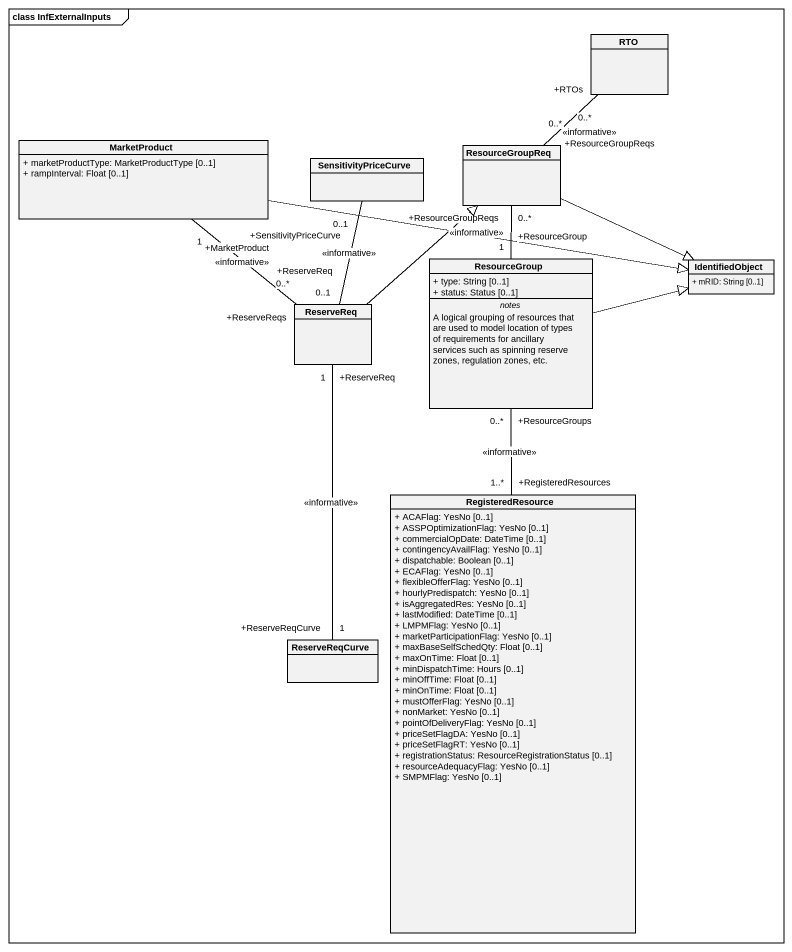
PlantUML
@startuml
mainframe class InfExternalInputs
hide circle
hide empty members
skinparam classAttributeIconSize 0
class RTO
class MarketProduct {
  + marketProductType: MarketProductType [0..1]
  + rampInterval: Float [0..1]
}
class SensitivityPriceCurve
class ResourceGroupReq
class ResourceGroup {
  + type: String [0..1]
  + status: Status [0..1]
  -- notes --
  A logical grouping of resources that are used to model location of types of requirements for ancillary services such as spinning reserve zones, regulation zones, etc.
}
class IdentifiedObject {
  + mRID: String [0..1]
}
class ReserveReq
class RegisteredResource {
  + ACAFlag: YesNo [0..1]
  + ASSPOptimizationFlag: YesNo [0..1]
  + commercialOpDate: DateTime [0..1]
  + contingencyAvailFlag: YesNo [0..1]
  + dispatchable: Boolean [0..1]
  + ECAFlag: YesNo [0..1]
  + flexibleOfferFlag: YesNo [0..1]
  + hourlyPredispatch: YesNo [0..1]
  + isAggregatedRes: YesNo [0..1]
  + lastModified: DateTime [0..1]
  + LMPMFlag: YesNo [0..1]
  + marketParticipationFlag: YesNo [0..1]
  + maxBaseSelfSchedQty: Float [0..1]
  + maxOnTime: Float [0..1]
  + minDispatchTime: Hours [0..1]
  + minOffTime: Float [0..1]
  + minOnTime: Float [0..1]
  + mustOfferFlag: YesNo [0..1]
  + nonMarket: YesNo [0..1]
  + pointOfDeliveryFlag: YesNo [0..1]
  + priceSetFlagDA: YesNo [0..1]
  + priceSetFlagRT: YesNo [0..1]
  + registrationStatus: ResourceRegistrationStatus [0..1]
  + resourceAdequacyFlag: YesNo [0..1]
  + SMPMFlag: YesNo [0..1]
}
class ReserveReqCurve
MarketProduct -right-|> IdentifiedObject
ResourceGroupReq "+ResourceGroupReqs\n0..*" -up- "+RTOs\n0..*" RTO : <<informative>>
ResourceGroupReq -right-|> IdentifiedObject
ResourceGroup "+ResourceGroup\n1" -up- "+ResourceGroupReqs\n0..*" ResourceGroupReq : <<informative>>
ResourceGroup -right-|> IdentifiedObject
ReserveReq "+ReserveReqs\n0..*" -up- "+MarketProduct\n1" MarketProduct : <<informative>>
ReserveReq "+ReserveReq\n0..1" -up- "+SensitivityPriceCurve\n0..1" SensitivityPriceCurve : <<informative>>
ReserveReq -up-|> ResourceGroupReq
RegisteredResource "+RegisteredResources\n1..*" -up- "+ResourceGroups\n0..*" ResourceGroup : <<informative>>
ReserveReqCurve "+ReserveReqCurve\n1" -up- "+ReserveReq\n1" ReserveReq : <<informative>>
@enduml
